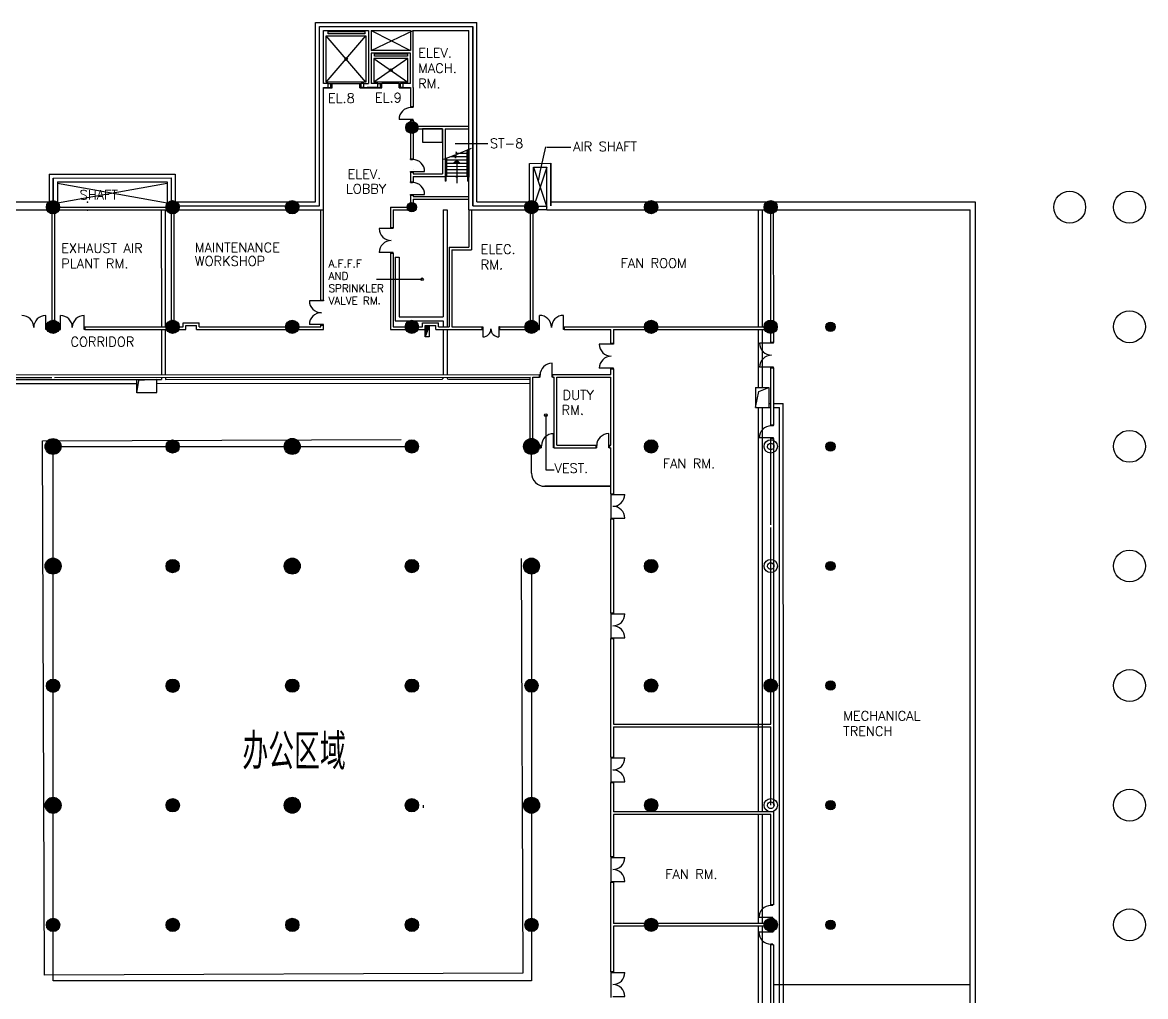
# Model space of a CAD drawing. Extents: x 3835738 to 4446688, y -234172 to 94826.
# Drawn here: x 4316685 to 4401191, y 9829 to 83120 of the extents above; entities that cross this region are included whole.
import ezdxf
from ezdxf.enums import TextEntityAlignment as Align

# ---------------------------------------------------------------- set-up
doc = ezdxf.new("R2010")
doc.units = 0
doc.header["$LTSCALE"] = 1000
doc.header["$MEASUREMENT"] = 0
doc.layers.add('e-填充', color=8, linetype='Continuous')
doc.layers.add('原有地下室', color=160, linetype='Continuous')
doc.styles.add('ROMANS', font='romans__.ttf', dxfattribs={"height": 0.2})
doc.styles.get("Standard").update_dxf_attribs({"font": 'gbenor.shx', "bigfont": 'gbcbig.shx'})

# ---------------------------------------------------------------- blocks, each defined once
blk = doc.blocks.new('A$C0789794C')
at = {"layer": 'e-填充'}
for p, q in [((199750, 43900), (211900, 43900)), ((199750, 30400), (199750, 43900)), ((200050, 30100), (200050, 43600)), ((200050, 43600), (211600, 43600)), ((200050, 30100), (200050, 43600)), ((200050, 43600), (211600, 43600)), ((200350, 43300), (203750, 43300)), ((200350, 39300), (200350, 43300)), ((200696, 43224), (203454, 43224)), ((200696, 43053), (200696, 43224)), ((203454, 43224), (203454, 43053)), ((203750, 43300), (203750, 39300)), ((203950, 43300), (203950, 41800)), ((203950, 43300), (206900, 43300)), ((203950, 41800), (207100, 43300)), ((203950, 43300), (206900, 41800)), ((206900, 43300), (206900, 41800)), ((207100, 43300), (211300, 43300)), ((207100, 39000), (207100, 43300)), ((211300, 29800), (211300, 43300)), ((211600, 30100), (211600, 43600)), ((211600, 43600), (211600, 30100)), ((211900, 30400), (211900, 43900)), ((200550, 39400), (203550, 42900)), ((203550, 39400), (200550, 42900)), ((200550, 39400), (200550, 42900)), ((200550, 42900), (203550, 42900)), ((203454, 43053), (200696, 43053)), ((203550, 42900), (203550, 39400)), ((206900, 41800), (203950, 41800)), ((203950, 41600), (203950, 39300)), ((206900, 41600), (203950, 41600)), ((204189, 41357), (204189, 41528)), ((204189, 41528), (206674, 41528)), ((206674, 41528), (206674, 41357)), ((206900, 39300), (206900, 41600)), ((204150, 41200), (206700, 39400)), ((206700, 41200), (204150, 39400)), ((204150, 41200), (204150, 39400)), ((206700, 41200), (204150, 41200)), ((206674, 41357), (204189, 41357)), ((206700, 39400), (206700, 41200)), ((200700, 39300), (200350, 39300)), ((200350, 39000), (200700, 39000)), ((200350, 29800), (200350, 39000)), ((200350, 38980), (200900, 38980)), ((203550, 39400), (200550, 39400)), ((200700, 39000), (200700, 39300)), ((200700, 39300), (200900, 39300)), ((200700, 39000), (200900, 39000)), ((200900, 38980), (200900, 39300)), ((200900, 39300), (201000, 39300)), ((200900, 38980), (201000, 38980)), ((201000, 39300), (203100, 39300)), ((201000, 38980), (201000, 39300)), ((203100, 38979), (203100, 39299)), ((203100, 39299), (203200, 39299)), ((203100, 38979), (203200, 38979)), ((203400, 39300), (203200, 39300)), ((203200, 38979), (203200, 39299)), ((203400, 39000), (203200, 39000)), ((203200, 38980), (204650, 38980)), ((203400, 39300), (203750, 39300)), ((203400, 39000), (203400, 39300)), ((203400, 39000), (204300, 39000)), ((204450, 39000), (203650, 39000)), ((204450, 39300), (203950, 39300)), ((206700, 39400), (204150, 39400)), ((204450, 39000), (204450, 39300)), ((204450, 39300), (204650, 39300)), ((204450, 39000), (204650, 39000)), ((204650, 38980), (204650, 39300)), ((204650, 39300), (204750, 39300)), ((204650, 38980), (204750, 38980)), ((206050, 39300), (204750, 39300)), ((204750, 38980), (204750, 39300)), ((206050, 38980), (206050, 39300)), ((206050, 39300), (206150, 39300)), ((206050, 38980), (206150, 38980)), ((206350, 39300), (206150, 39300)), ((206150, 38980), (206150, 39300)), ((206350, 39000), (206150, 39000)), ((206350, 39000), (206150, 39000)), ((206150, 38980), (206900, 38980)), ((206850, 39300), (206350, 39300)), ((206350, 39000), (206350, 39300)), ((206350, 39000), (206350, 39300)), ((206900, 39300), (206350, 39300)), ((206350, 39000), (206900, 39000)), ((206900, 39000), (206900, 37550)), ((207100, 39000), (207100, 37550)), ((206900, 37550), (207100, 37550)), ((207100, 37552), (206940, 37552)), ((206940, 37502), (206940, 37552)), ((207100, 37502), (206940, 37502)), ((207100, 37502), (207100, 37552)), ((206940, 36600), (206038, 36600)), ((206900, 36550), (206900, 33630)), ((206900, 36550), (207100, 36550)), ((207100, 36600), (206940, 36600)), ((206940, 36550), (206940, 36600)), ((207100, 36550), (206940, 36550)), ((207100, 36550), (207100, 36600)), ((207100, 36550), (207100, 33630)), ((206900, 36260), (207100, 36260)), ((206900, 36100), (211300, 36100)), ((207100, 36260), (207100, 36095)), ((207100, 36260), (207100, 36095)), ((207100, 35900), (209300, 35900)), ((209300, 35900), (207800, 35900)), ((207800, 35900), (207800, 34900)), ((209300, 35900), (209300, 32500)), ((209300, 34900), (209300, 35900)), ((209500, 35900), (209500, 32300)), ((209500, 35900), (211300, 35900)), ((207800, 34900), (209300, 34900)), ((210248, 34804), (212709, 34804)), ((210240, 33913), (209385, 33587)), ((210295, 33680), (210240, 33913)), ((210328, 34157), (210295, 33680)), ((211200, 34050), (210321, 34050)), ((210398, 33970), (210328, 34157)), ((211461, 34415), (210398, 33970)), ((211150, 34285), (211150, 32300)), ((211200, 34306), (211200, 31950)), ((211250, 34327), (211250, 31950)), ((211300, 34348), (211300, 32249)), ((211350, 34300), (211300, 34300)), ((211350, 34050), (211300, 34050)), ((216690, 32749), (217082, 34535)), ((217161, 34507), (218959, 34507)), ((206900, 33632), (207060, 33632)), ((206900, 33582), (206900, 33632)), ((206900, 33630), (207100, 33630)), ((206900, 33582), (207060, 33582)), ((207060, 33582), (207060, 33632)), ((209500, 33631), (209500, 31950)), ((209550, 33650), (209550, 31950)), ((211200, 33550), (209550, 33550)), ((211200, 33300), (209550, 33300)), ((211200, 33050), (209550, 33050)), ((209600, 33669), (209600, 32300)), ((211200, 33800), (209943, 33800)), ((210375, 33550), (210163, 33338)), ((210163, 33338), (210216, 33285)), ((210375, 33444), (210216, 33285)), ((210375, 33550), (210375, 31800)), ((210375, 33550), (210587, 33338)), ((210375, 33444), (210534, 33285)), ((210587, 33338), (210534, 33285)), ((211350, 33800), (211300, 33800)), ((211350, 33550), (211300, 33550)), ((211350, 33300), (211300, 33300)), ((215850, 30400), (215850, 33300)), ((215850, 33300), (217450, 33300)), ((215850, 30100), (215850, 33300)), ((215850, 33300), (217450, 33300)), ((215850, 30100), (215850, 33000)), ((216150, 29800), (216150, 33000)), ((216150, 33000), (217150, 33000)), ((216150, 33000), (217150, 30000)), ((217150, 33000), (216150, 30000)), ((217150, 29800), (217150, 33000)), ((217450, 30400), (217450, 33300)), ((217450, 33300), (217450, 30100)), ((217450, 30100), (217450, 33000)), ((179718, 32500), (179718, 30400)), ((179718, 32500), (189200, 32500)), ((180018, 32200), (180018, 30100)), ((180018, 32200), (188900, 32200)), ((180018, 30100), (180018, 32200)), ((180018, 32200), (188900, 32200)), ((188900, 32200), (188892, 30100)), ((188900, 32200), (188900, 30100)), ((189200, 32500), (189200, 30400)), ((206900, 32680), (207060, 32680)), ((206900, 32630), (206900, 32680)), ((206900, 32630), (207100, 32630)), ((206900, 32630), (206900, 31900)), ((206900, 32630), (207060, 32630)), ((207060, 32630), (207060, 32680)), ((207060, 32680), (207962, 32680)), ((207100, 32800), (207100, 32800)), ((207100, 32630), (207100, 32500)), ((207100, 32500), (209300, 32500)), ((207100, 32300), (207100, 31900)), ((207100, 32300), (209500, 32300)), ((211200, 32800), (209550, 32800)), ((211200, 32550), (209550, 32550)), ((211250, 32300), (209550, 32300)), ((211225, 32305), (211225, 32305)), ((211300, 32550), (211250, 32550)), ((216520, 31973), (216690, 32749)), ((180343, 31900), (180343, 29800)), ((180343, 31900), (188600, 31900)), ((180343, 31800), (188600, 30321)), ((188600, 31778), (180343, 30300)), ((188600, 31900), (188600, 29800)), ((206900, 31902), (207060, 31902)), ((206900, 31852), (206900, 31902)), ((206900, 31900), (207100, 31900)), ((206900, 31852), (207060, 31852)), ((207060, 31852), (207060, 31902)), ((209550, 31950), (209500, 31950)), ((211250, 31950), (211200, 31950)), ((206900, 30950), (207060, 30950)), ((206900, 30900), (206900, 30950)), ((206900, 30900), (207100, 30900)), ((206900, 30900), (206900, 30000)), ((206900, 30900), (207060, 30900)), ((207060, 30900), (207060, 30950)), ((207060, 30950), (207962, 30950)), ((207100, 30900), (207100, 30800)), ((207100, 30800), (211300, 30800)), ((207100, 30600), (211300, 30600)), ((207100, 30600), (207100, 30000)), ((153000, 30400), (179718, 30400)), ((153000, 29800), (180343, 29800)), ((179900, 30000), (179900, 21184)), ((180100, 30000), (180100, 21184)), ((180100, 29800), (188900, 29800)), ((180318, 30000), (188825, 30000)), ((188150, 29800), (188150, 21000)), ((188450, 29800), (188450, 21000)), ((188600, 29800), (200350, 29800)), ((188892, 30100), (200050, 30100)), ((188900, 30100), (200050, 30100)), ((188900, 30000), (188900, 21184)), ((189100, 30000), (189100, 21184)), ((189200, 30400), (199750, 30400)), ((200150, 23015), (200150, 29800)), ((200350, 23015), (200350, 29800)), ((205400, 30000), (205400, 28440)), ((205400, 30000), (207000, 30000)), ((205600, 29800), (205600, 28440)), ((205600, 29800), (207000, 29800)), ((209350, 29800), (209350, 21750)), ((209350, 29800), (209650, 29800)), ((209650, 29800), (209650, 21000)), ((211300, 29800), (216150, 29800)), ((211300, 29800), (211300, 27000)), ((211500, 29800), (211500, 26800)), ((211600, 30100), (215850, 30100)), ((211600, 30100), (215850, 30100)), ((211900, 30400), (215850, 30400)), ((215900, 29600), (215900, 21012)), ((216101, 29600), (216101, 21012)), ((217150, 30050), (216150, 30050)), ((217150, 29800), (216150, 29800)), ((217150, 29800), (249000, 29800)), ((217450, 30400), (249400, 30400)), ((233050, 29800), (233050, 21012)), ((233350, 29800), (233350, 21012)), ((234000, 19810), (234000, 29600)), ((234225, 19810), (234225, 30000)), ((249000, -15000), (249000, 29800)), ((249400, -15000), (249400, 30375)), ((205440, 28390), (204543, 28390)), ((205400, 28440), (205600, 28440)), ((205440, 28390), (205440, 28440)), ((205600, 28440), (205440, 28440)), ((205600, 28390), (205440, 28390)), ((205600, 28390), (205600, 28440)), ((205440, 26590), (204543, 26590)), ((205400, 26540), (205600, 26540)), ((205400, 26540), (205400, 20800)), ((205600, 26590), (205440, 26590)), ((205440, 26540), (205440, 26590)), ((205600, 26540), (205440, 26540)), ((205600, 26540), (205600, 26590)), ((205600, 26540), (205600, 21000)), ((205750, 26233), (205750, 21450)), ((205750, 26233), (206050, 26233)), ((206050, 26233), (206050, 21750)), ((209800, 27000), (209800, 21000)), ((209800, 27000), (211300, 27000)), ((210001, 26800), (210001, 21000)), ((210001, 26800), (211500, 26800)), ((204349, 24576), (207765, 24576)), ((200190, 22965), (199290, 22965)), ((200150, 23015), (200350, 23015)), ((179450, 20960), (179450, 21860)), ((180550, 20960), (180550, 21860)), ((182350, 20960), (182350, 21860)), ((189800, 21000), (189800, 21300)), ((189800, 21300), (191000, 21300)), ((191000, 21000), (191000, 21300)), ((200190, 21165), (199290, 21165)), ((205750, 21450), (209350, 21450)), ((206050, 21750), (209350, 21750)), ((207800, 21000), (207800, 21300)), ((207800, 21300), (209000, 21300)), ((209000, 21000), (209000, 21300)), ((209350, 21450), (209350, 21000)), ((216606, 20960), (216606, 21860)), ((218406, 20960), (218406, 21860)), ((179500, 21000), (179500, 20800)), ((179500, 21000), (180500, 21000)), ((179500, 20800), (180500, 20800)), ((180500, 21000), (180500, 20800)), ((182400, 21000), (189800, 21000)), ((182400, 21000), (182400, 20800)), ((182400, 20800), (190000, 20800)), ((188150, 20800), (188150, 17400)), ((188450, 20800), (188450, 17400)), ((190000, 20800), (190000, 21100)), ((190000, 21100), (190800, 21100)), ((190800, 20800), (190800, 21100)), ((190800, 20800), (200350, 20800)), ((191000, 21000), (200150, 21000)), ((200150, 21000), (200150, 21115)), ((200150, 21115), (200350, 21115)), ((200350, 20800), (200350, 21115)), ((205400, 20800), (208000, 20800)), ((205600, 21000), (207800, 21000)), ((208000, 20800), (208000, 21100)), ((208000, 21100), (208800, 21100)), ((208300, 21050), (208000, 20250)), ((208000, 20250), (208000, 21050)), ((208000, 21050), (208300, 21050)), ((208300, 21050), (208300, 20250)), ((208800, 20800), (208800, 21100)), ((208800, 20800), (212301, 20800)), ((209000, 21000), (209800, 21000)), ((209350, 20800), (209350, 17400)), ((209650, 20800), (209650, 17400)), ((210001, 21000), (212301, 21000)), ((212301, 21000), (212301, 20800)), ((212301, 20840), (212301, 21000)), ((212301, 21000), (212351, 21000)), ((212351, 20840), (212301, 20840)), ((212351, 21000), (212351, 20840)), ((212351, 20840), (212351, 20240)), ((213551, 21000), (213551, 20840)), ((213601, 21000), (213551, 21000)), ((213551, 20840), (213601, 20840)), ((213551, 20840), (213551, 20240)), ((213601, 21000), (213601, 20800)), ((213601, 21000), (216556, 21000)), ((213601, 20840), (213601, 21000)), ((213601, 20800), (216556, 20800)), ((216556, 21000), (216556, 20800)), ((218456, 21000), (218456, 20800)), ((218456, 21000), (234000, 21000)), ((218456, 20800), (221965, 20800)), ((221965, 19740), (221965, 20800)), ((222165, 20800), (222165, 19740)), ((222165, 20800), (234000, 20800)), ((233050, 20800), (233050, 16437)), ((233350, 20800), (233350, 16437)), ((208300, 20250), (208000, 20250)), ((222005, 19690), (221105, 19690)), ((222165, 19740), (221965, 19740)), ((234063, 19760), (233166, 19760)), ((234000, 19810), (234225, 19810)), ((234063, 19760), (234063, 19810)), ((234223, 19810), (234063, 19810)), ((234223, 19760), (234063, 19760)), ((234223, 19760), (234223, 19810)), ((217550, 17359), (217550, 18261)), ((222005, 17890), (221105, 17890)), ((222165, 17840), (221965, 17840)), ((221965, 17399), (221965, 17840)), ((222165, 17840), (222165, 12000)), ((234063, 17960), (233166, 17960)), ((234000, 17910), (234225, 17910)), ((234000, 16787), (234000, 17910)), ((234000, 13600), (234000, 17910)), ((234223, 17960), (234063, 17960)), ((234063, 17910), (234063, 17960)), ((234223, 17910), (234063, 17910)), ((234223, 17910), (234223, 17960)), ((234225, 13600), (234225, 17910)), ((153000, 17400), (216594, 17400)), ((161900, 17199), (179900, 17199)), ((161900, 17049), (180000, 17049)), ((180000, 17049), (188150, 17049)), ((180100, 17199), (215900, 17199)), ((186427, 16965), (186289, 16040)), ((186300, 16049), (186300, 17049)), ((187800, 17049), (186427, 16965)), ((187800, 16049), (187800, 17049)), ((188150, 17199), (188150, 17049)), ((188450, 17199), (188450, 17049)), ((188450, 17049), (209250, 17049)), ((209350, 17199), (209350, 17149)), ((209650, 17199), (209650, 17149)), ((209750, 17049), (215900, 17049)), ((215900, 12000), (215900, 17199)), ((216100, 12100), (216100, 17199)), ((216100, 17199), (216594, 17199)), ((216594, 17199), (216594, 17400)), ((216598, 17199), (216598, 17359)), ((216648, 17359), (216598, 17359)), ((216648, 17199), (216598, 17199)), ((216648, 17199), (216648, 17359)), ((217550, 17199), (217550, 17359)), ((217600, 17359), (217550, 17359)), ((217600, 17199), (217550, 17199)), ((217600, 17399), (221965, 17399)), ((217600, 17199), (217600, 17399)), ((217600, 17199), (217600, 17359)), ((217600, 17199), (217700, 17199)), ((217700, 11900), (217700, 17199)), ((217900, 12100), (217900, 17199)), ((217900, 17199), (221965, 17199)), ((221965, 12100), (221965, 17199)), ((161900, 16749), (180000, 16749)), ((180000, 16749), (186300, 16749)), ((187800, 16749), (215900, 16749)), ((222165, 16587), (222165, 8444)), ((232850, 16437), (233850, 16437)), ((232850, 16437), (232850, 14937)), ((232850, 14937), (233102, 16142)), ((233050, 16587), (233050, 16437)), ((233102, 16142), (233850, 16437)), ((233350, 16587), (233350, 16437)), ((233850, 16437), (233850, 14937)), ((186300, 16049), (187800, 16049)), ((233850, 15237), (234000, 15237)), ((234225, 15237), (234950, 15237)), ((234950, -15000), (234950, 15237)), ((232850, 14937), (234000, 14937)), ((233050, 14937), (233050, -15000)), ((233350, 14937), (233350, -15000)), ((234225, 14937), (234650, 14937)), ((234650, -15000), (234650, 14937)), ((217084, 14354), (217084, 10230)), ((234000, 13600), (234225, 13600)), ((234200, 13602), (234040, 13602)), ((234040, 13552), (234040, 13602)), ((234200, 13552), (234040, 13552)), ((234200, 13552), (234200, 13602)), ((217654, 12056), (217654, 12958)), ((221811, 12060), (221811, 12962)), ((180000, 12000), (207000, 12000)), ((180000, -28200), (180000, 12000)), ((216000, 10000), (216000, 12000)), ((216000, 11900), (216696, 11900)), ((216100, 12100), (216696, 12100)), ((216664, 11900), (216664, 12100)), ((216696, 11900), (216696, 12100)), ((216702, 11896), (216702, 12056)), ((216752, 12056), (216702, 12056)), ((216752, 11896), (216702, 11896)), ((216752, 11896), (216752, 12056)), ((217654, 11896), (217654, 12056)), ((217704, 12056), (217654, 12056)), ((217704, 11896), (217654, 11896)), ((217700, 11900), (220865, 11900)), ((217704, 11896), (217704, 12056)), ((217900, 12100), (220865, 12100)), ((220859, 11900), (220859, 12060)), ((220909, 12060), (220859, 12060)), ((220909, 11900), (220859, 11900)), ((220865, 12100), (220865, 11900)), ((220909, 11900), (220909, 12060)), ((221811, 11900), (221811, 12060)), ((221861, 12060), (221811, 12060)), ((221861, 11900), (221811, 11900)), ((221861, 11900), (221861, 12060)), ((221865, 12100), (221865, 11900)), ((221865, 12100), (221965, 12100)), ((221865, 11900), (221965, 11900)), ((221965, 8444), (221965, 11900)), ((222165, 12000), (222165, 8444)), ((234040, 12650), (233138, 12650)), ((234000, 6100), (234000, 12600)), ((234000, 12500), (234000, 12600)), ((234000, 12600), (234225, 12600)), ((234200, 12650), (234040, 12650)), ((234040, 12600), (234040, 12650)), ((234200, 12600), (234040, 12600)), ((234200, 12600), (234200, 12650)), ((234225, -15000), (234225, 12600)), ((217084, 10230), (217704, 10230)), ((217000, 9000), (222000, 9000)), ((222000, 9000), (217000, 9000)), ((221965, 8444), (222165, 8444)), ((221965, 8444), (221965, 8394)), ((221965, 8444), (222125, 8444)), ((221965, 8394), (221965, 6544)), ((221965, 8394), (222125, 8394)), ((222125, 8444), (222125, 8394)), ((222125, 8394), (223022, 8394)), ((221965, 6594), (222125, 6594)), ((221965, 6594), (221965, 6544)), ((221965, -556), (221965, 6544)), ((221965, 6544), (222165, 6544)), ((221965, 6544), (222125, 6544)), ((222125, 6594), (222125, 6544)), ((222125, 6594), (223022, 6594)), ((222165, 6544), (222165, -556)), ((222165, 6544), (222165, 6100)), ((234000, -8900), (234000, 5900)), ((216000, 3000), (216000, -28200)), ((221965, -545), (221965, -2466)), ((222165, -556), (221965, -556)), ((221965, -556), (221965, -606)), ((221965, -556), (222125, -556)), ((221965, -606), (222125, -606)), ((222125, -556), (222125, -606)), ((222125, -606), (223022, -606)), ((221965, -2406), (222125, -2406)), ((221965, -2406), (221965, -2456)), ((222165, -2456), (221965, -2456)), ((221965, -11393), (221965, -2456)), ((221965, -2456), (222125, -2456)), ((222125, -2406), (222125, -2456)), ((222125, -2406), (223022, -2406)), ((222165, -2456), (222165, -8900)), ((222165, -8900), (234000, -8900)), ((222165, -9100), (234000, -9100)), ((222165, -9100), (222165, -11393)), ((234000, -15000), (234000, -9100)), ((221965, -11356), (221965, -13307)), ((221965, -11393), (222165, -11393)), ((221965, -11393), (221965, -11443)), ((221965, -11393), (222125, -11393)), ((221965, -11443), (222125, -11443)), ((222125, -11393), (222125, -11443)), ((222125, -11443), (223022, -11443)), ((221965, -13243), (222125, -13243)), ((221965, -13243), (221965, -13293)), ((221965, -15000), (221965, -13293)), ((221965, -13293), (222165, -13293)), ((221965, -13293), (222125, -13293)), ((222125, -13243), (222125, -13293)), ((222125, -13243), (223022, -13243)), ((222165, -13293), (222165, -15000)), ((207850, -14988), (207850, -15200)), ((207850, -14988), (207850, -15200)), ((207850, -14988), (207850, -15200)), ((221965, -18800), (221965, -15000)), ((221965, -18883), (221965, -15000)), ((222165, -15000), (222165, -15500)), ((222165, -15000), (222165, -15500)), ((233050, -15000), (233050, -15500)), ((233350, -15000), (233350, -15500)), ((234650, -71200), (234650, -15000)), ((234950, -71200), (234950, -15000)), ((249000, -36300), (249000, -15000)), ((249400, -35900), (249400, -15000)), ((234225, -15500), (222165, -15500)), ((234225, -15500), (222165, -15500)), ((222165, -15700), (222165, -18800)), ((234000, -15700), (222165, -15700)), ((222165, -15700), (222165, -18883)), ((234000, -15700), (222165, -15700)), ((233050, -15700), (233050, -23900)), ((233350, -15700), (233350, -23900)), ((234000, -22500), (234000, -15700)), ((234225, -22500), (234225, -15500)), ((221965, -18853), (221965, -20800)), ((222165, -18883), (221965, -18883)), ((221965, -18883), (221965, -18933)), ((221965, -18883), (222125, -18883)), ((221965, -18933), (222125, -18933)), ((222125, -18883), (222125, -18933)), ((222125, -18933), (223022, -18933)), ((221965, -20733), (222125, -20733)), ((221965, -20733), (221965, -20783)), ((221965, -27542), (221965, -20783)), ((222165, -20783), (221965, -20783)), ((221965, -20783), (222125, -20783)), ((221965, -27500), (221965, -20800)), ((222165, -20800), (221965, -20800)), ((222125, -20733), (222125, -20783)), ((222125, -20733), (223022, -20733)), ((222165, -20783), (222165, -23900)), ((222165, -20800), (222165, -23900)), ((234160, -22498), (234000, -22498)), ((234000, -22548), (234000, -22498)), ((234160, -22548), (234000, -22548)), ((234160, -22548), (234160, -22498)), ((234000, -23450), (233098, -23450)), ((234160, -23450), (234000, -23450)), ((234000, -23500), (234000, -23450)), ((234000, -24500), (234000, -23500)), ((234160, -23500), (234000, -23500)), ((234160, -23500), (234160, -23450)), ((234225, -24500), (234225, -23500)), ((233800, -23900), (222165, -23900)), ((233800, -23900), (222165, -23900)), ((222165, -24100), (222165, -27500)), ((233800, -24100), (222165, -24100)), ((222165, -24100), (222165, -27542)), ((233800, -24100), (222165, -24100)), ((233050, -24100), (233050, -32900)), ((233350, -24100), (233350, -32900)), ((234160, -24500), (234000, -24500)), ((234000, -24500), (234000, -24550)), ((234160, -24500), (234160, -24550)), ((234000, -24550), (233098, -24550)), ((234160, -24550), (234000, -24550)), ((234160, -25452), (234000, -25452)), ((234000, -25452), (234000, -25502)), ((234000, -55801), (234000, -25500)), ((234160, -25502), (234000, -25502)), ((234160, -25452), (234160, -25502)), ((234225, -55801), (234225, -25500)), ((221965, -27531), (221965, -29455)), ((222165, -27542), (221965, -27542)), ((221965, -27542), (221965, -27592)), ((221965, -27542), (222125, -27542)), ((221965, -27592), (222125, -27592)), ((222125, -27542), (222125, -27592)), ((222125, -27592), (223022, -27592)), ((216000, -28200), (180000, -28200)), ((234262, -28500), (249000, -28500)), ((222125, -29392), (223022, -29392))]:
    blk.add_line(p, q, dxfattribs=at)
for points, const_width in [([(206778, 36000, 1), (207222, 36000, 1)], 444), ([(179754, 30000, 1), (180246, 30000, 1)], 491), ([(188750, 30000, 1), (189250, 30000, 1)], 500), ([(197754, 30000, 1), (198246, 30000, 1)], 491), ([(215754, 30000, 1), (216246, 30000, 1)], 491), ([(224750, 30000, 1), (225250, 30000, 1)], 500), ([(233754, 30000, 1), (234246, 30000, 1)], 491), ([(206825, 30000, 1), (207175, 30000, 1)], 350), ([(179750, 21000, 1), (180250, 21000, 1)], 500), ([(179750, 21000, 1), (180250, 21000, 1)], 500), ([(188750, 21000, 1), (189250, 21000, 1)], 500), ([(188750, 21000, 1), (189250, 21000, 1)], 500), ([(197750, 21000, 1), (198250, 21000, 1)], 500), ([(197750, 21000, 1), (198250, 21000, 1)], 500), ([(206750, 21000, 1), (207250, 21000, 1)], 500), ([(206750, 21000, 1), (207250, 21000, 1)], 500), ([(215750, 21000, 1), (216250, 21000, 1)], 500), ([(215750, 21000, 1), (216250, 21000, 1)], 500), ([(224750, 21000, 1), (225250, 21000, 1)], 500), ([(224750, 21000, 1), (225250, 21000, 1)], 500), ([(234250, 21000, -1), (233750, 21000, -1)], 500), ([(238325, 21000, 1), (238675, 21000, 1)], 350), ([(179706, 12000, 1), (180294, 12000, 1)], 588), ([(188750, 12000, 1), (189250, 12000, 1)], 500), ([(188750, 12000, 1), (189250, 12000, 1)], 500), ([(197706, 12000, 1), (198294, 12000, 1)], 588), ([(206750, 12000, 1), (207250, 12000, 1)], 500), ([(206750, 12000, 1), (207250, 12000, 1)], 500), ([(215706, 12000, 1), (216294, 12000, 1)], 588), ([(224750, 12000, 1), (225250, 12000, 1)], 500), ([(224750, 12000, 1), (225250, 12000, 1)], 500), ([(238325, 12000, 1), (238675, 12000, 1)], 350), ([(179706, 3000, 1), (180294, 3000, 1)], 588), ([(188750, 3000, 1), (189250, 3000, 1)], 500), ([(188750, 3000, 1), (189250, 3000, 1)], 500), ([(197706, 3000, 1), (198294, 3000, 1)], 588), ([(206750, 3000, 1), (207250, 3000, 1)], 500), ([(206750, 3000, 1), (207250, 3000, 1)], 500), ([(215706, 3000, 1), (216294, 3000, 1)], 588), ([(224750, 3000, 1), (225250, 3000, 1)], 500), ([(224750, 3000, 1), (225250, 3000, 1)], 500), ([(238325, 3000, 1), (238675, 3000, 1)], 350), ([(179750, -6000, 1), (180250, -6000, 1)], 500), ([(179750, -6000, 1), (180250, -6000, 1)], 500), ([(188750, -6000, 1), (189250, -6000, 1)], 500), ([(188750, -6000, 1), (189250, -6000, 1)], 500), ([(197750, -6000, 1), (198250, -6000, 1)], 500), ([(197750, -6000, 1), (198250, -6000, 1)], 500), ([(206750, -6000, 1), (207250, -6000, 1)], 500), ([(206750, -6000, 1), (207250, -6000, 1)], 500), ([(215750, -6000, 1), (216250, -6000, 1)], 500), ([(215750, -6000, 1), (216250, -6000, 1)], 500), ([(224750, -6000, 1), (225250, -6000, 1)], 500), ([(224750, -6000, 1), (225250, -6000, 1)], 500), ([(234250, -6000, -1), (233750, -6000, -1)], 500), ([(234250, -6000, -1), (233750, -6000, -1)], 500), ([(238325, -6000, 1), (238675, -6000, 1)], 350), ([(179706, -15000, 1), (180294, -15000, 1)], 588), ([(179706, -15000, 1), (180294, -15000, 1)], 588), ([(179706, -15000, 1), (180294, -15000, 1)], 588), ([(188750, -15000, 1), (189250, -15000, 1)], 500), ([(188750, -15000, 1), (189250, -15000, 1)], 500), ([(188750, -15000, 1), (189250, -15000, 1)], 500), ([(188750, -15000, 1), (189250, -15000, 1)], 500), ([(188750, -15000, 1), (189250, -15000, 1)], 500), ([(188750, -15000, 1), (189250, -15000, 1)], 500), ([(197706, -15000, 1), (198294, -15000, 1)], 588), ([(197706, -15000, 1), (198294, -15000, 1)], 588), ([(197706, -15000, 1), (198294, -15000, 1)], 588), ([(206750, -15000, 1), (207250, -15000, 1)], 500), ([(206750, -15000, 1), (207250, -15000, 1)], 500), ([(206750, -15000, 1), (207250, -15000, 1)], 500), ([(206750, -15000, 1), (207250, -15000, 1)], 500), ([(206750, -15000, 1), (207250, -15000, 1)], 500), ([(206750, -15000, 1), (207250, -15000, 1)], 500), ([(215706, -15000, 1), (216294, -15000, 1)], 588), ([(215706, -15000, 1), (216294, -15000, 1)], 588), ([(215706, -15000, 1), (216294, -15000, 1)], 588), ([(224750, -15000, 1), (225250, -15000, 1)], 500), ([(224750, -15000, 1), (225250, -15000, 1)], 500), ([(224750, -15000, 1), (225250, -15000, 1)], 500), ([(224750, -15000, 1), (225250, -15000, 1)], 500), ([(224750, -15000, 1), (225250, -15000, 1)], 500), ([(224750, -15000, 1), (225250, -15000, 1)], 500), ([(238325, -15000, 1), (238675, -15000, 1)], 350), ([(238325, -15000, 1), (238675, -15000, 1)], 350), ([(238325, -15000, 1), (238675, -15000, 1)], 350), ([(179750, -24000, 1), (180250, -24000, 1)], 500), ([(179750, -24000, 1), (180250, -24000, 1)], 500), ([(179750, -24000, 1), (180250, -24000, 1)], 500), ([(179750, -24000, 1), (180250, -24000, 1)], 500), ([(188750, -24000, 1), (189250, -24000, 1)], 500), ([(188750, -24000, 1), (189250, -24000, 1)], 500), ([(188750, -24000, 1), (189250, -24000, 1)], 500), ([(188750, -24000, 1), (189250, -24000, 1)], 500), ([(197750, -24000, 1), (198250, -24000, 1)], 500), ([(197750, -24000, 1), (198250, -24000, 1)], 500), ([(197750, -24000, 1), (198250, -24000, 1)], 500), ([(197750, -24000, 1), (198250, -24000, 1)], 500), ([(206750, -24000, 1), (207250, -24000, 1)], 500), ([(206750, -24000, 1), (207250, -24000, 1)], 500), ([(206750, -24000, 1), (207250, -24000, 1)], 500), ([(206750, -24000, 1), (207250, -24000, 1)], 500), ([(215750, -24000, 1), (216250, -24000, 1)], 500), ([(215750, -24000, 1), (216250, -24000, 1)], 500), ([(215750, -24000, 1), (216250, -24000, 1)], 500), ([(215750, -24000, 1), (216250, -24000, 1)], 500), ([(224750, -24000, 1), (225250, -24000, 1)], 500), ([(224750, -24000, 1), (225250, -24000, 1)], 500), ([(224750, -24000, 1), (225250, -24000, 1)], 500), ([(224750, -24000, 1), (225250, -24000, 1)], 500), ([(234250, -24000, -1), (233750, -24000, -1)], 500), ([(234250, -24000, -1), (233750, -24000, -1)], 500), ([(234250, -24000, -1), (233750, -24000, -1)], 500), ([(234250, -24000, -1), (233750, -24000, -1)], 500), ([(238325, -24000, 1), (238675, -24000, 1)], 350), ([(238325, -24000, 1), (238675, -24000, 1)], 350)]:
    blk.add_lwpolyline(points, format="xyb", close=True, dxfattribs=dict(at, const_width=const_width))
for points in [[(200190, 22965), (200190, 23015), (200350, 23015), (200350, 22965), (200190, 22965)], [(200190, 21165), (200190, 21115), (200350, 21115), (200350, 21165), (200190, 21165)], [(179450, 20960), (179500, 20960), (179500, 20800), (179450, 20800), (179450, 20960)], [(180550, 20960), (180500, 20960), (180500, 20800), (180550, 20800), (180550, 20960)], [(182350, 20960), (182400, 20960), (182400, 20800), (182350, 20800), (182350, 20960)], [(216606, 20960), (216556, 20960), (216556, 20800), (216606, 20800), (216606, 20960)], [(218406, 20960), (218456, 20960), (218456, 20800), (218406, 20800), (218406, 20960)], [(222005, 19690), (222005, 19740), (222165, 19740), (222165, 19690), (222005, 19690)], [(222005, 17890), (222005, 17840), (222165, 17840), (222165, 17890), (222005, 17890)]]:
    blk.add_lwpolyline(points, dxfattribs=at)
for centre, radius in [((202050, 41150), 100), ((205425, 40300), 100), ((207000, 36000), 450), ((210375, 32300), 50), ((180000, 30000), 500), ((189000, 30000), 500), ((198000, 30000), 500), ((216000, 30000), 500), ((225000, 30000), 500), ((234000, 30000), 500), ((256500, 30000), 1200), ((261000, 30000), 1200), ((207000, 30000), 350), ((207765, 24576), 100), ((261000, 21000), 1200), ((180000, 21000), 500), ((180000, 21000), 500), ((189000, 21000), 500), ((189000, 21000), 500), ((198000, 21000), 500), ((198000, 21000), 500), ((207000, 21000), 500), ((207000, 21000), 500), ((216000, 21000), 500), ((216000, 21000), 500), ((225000, 21000), 500), ((225000, 21000), 500), ((234000, 21000), 500), ((238500, 21000), 350), ((217084, 14354), 100), ((261000, 12000), 1200), ((180000, 12000), 600), ((189000, 12000), 500), ((189000, 12000), 500), ((198000, 12000), 600), ((207000, 12000), 500), ((207000, 12000), 500), ((216000, 12000), 600), ((225000, 12000), 500), ((225000, 12000), 500), ((238500, 12000), 350), ((180000, 3000), 600), ((189000, 3000), 500), ((189000, 3000), 500), ((198000, 3000), 600), ((207000, 3000), 500), ((207000, 3000), 500), ((216000, 3000), 600), ((225000, 3000), 500), ((225000, 3000), 500), ((261000, 3000), 1200), ((238500, 3000), 350), ((261000, -6000), 1200), ((180000, -6000), 500), ((180000, -6000), 500), ((189000, -6000), 500), ((189000, -6000), 500), ((198000, -6000), 500), ((198000, -6000), 500), ((207000, -6000), 500), ((207000, -6000), 500), ((216000, -6000), 500), ((216000, -6000), 500), ((225000, -6000), 500), ((225000, -6000), 500), ((234000, -6000), 500), ((234000, -6000), 500), ((238500, -6000), 350), ((261000, -15000), 1200), ((180000, -15000), 600), ((180000, -15000), 600), ((180000, -15000), 600), ((189000, -15000), 500), ((189000, -15000), 500), ((189000, -15000), 500), ((189000, -15000), 500), ((189000, -15000), 500), ((189000, -15000), 500), ((198000, -15000), 600), ((198000, -15000), 600), ((198000, -15000), 600), ((207000, -15000), 500), ((207000, -15000), 500), ((207000, -15000), 500), ((207000, -15000), 500), ((207000, -15000), 500), ((207000, -15000), 500), ((216000, -15000), 600), ((216000, -15000), 600), ((216000, -15000), 600), ((225000, -15000), 500), ((225000, -15000), 500), ((225000, -15000), 500), ((225000, -15000), 500), ((225000, -15000), 500), ((225000, -15000), 500), ((238500, -15000), 350), ((238500, -15000), 350), ((238500, -15000), 350), ((261000, -24000), 1200), ((180000, -24000), 500), ((180000, -24000), 500), ((180000, -24000), 500), ((180000, -24000), 500), ((189000, -24000), 500), ((189000, -24000), 500), ((189000, -24000), 500), ((189000, -24000), 500), ((198000, -24000), 500), ((198000, -24000), 500), ((198000, -24000), 500), ((198000, -24000), 500), ((207000, -24000), 500), ((207000, -24000), 500), ((207000, -24000), 500), ((207000, -24000), 500), ((216000, -24000), 500), ((216000, -24000), 500), ((216000, -24000), 500), ((216000, -24000), 500), ((225000, -24000), 500), ((225000, -24000), 500), ((225000, -24000), 500), ((225000, -24000), 500), ((234000, -24000), 500), ((234000, -24000), 500), ((234000, -24000), 500), ((234000, -24000), 500), ((238500, -24000), 350), ((238500, -24000), 350)]:
    blk.add_circle(centre, radius, dxfattribs=at)
for centre, radius, start, end in [((206940, 36600), 902, 90, 180), ((207060, 32680), 902, 0, 90), ((207060, 30950), 902, 0, 90), ((205440, 28390), 897, 180, 270), ((205440, 26590), 897, 90, 180), ((200190, 22965), 900, 180, 270), ((200190, 21165), 900, 90, 180), ((177650, 20960), 900, 0, 90), ((179450, 20960), 900, 90, 180), ((180550, 20960), 900, 0, 90), ((182350, 20960), 900, 90, 180), ((216606, 20960), 900, 0, 90), ((218406, 20960), 900, 90, 180), ((212351, 20840), 600, 270, 0), ((213551, 20840), 600, 180, 270), ((222005, 19690), 900, 180, 270), ((234063, 19760), 897, 180, 270), ((222005, 17890), 900, 90, 180), ((234063, 17960), 897, 90, 180), ((217550, 17359), 902, 90, 180), ((209250, 17149), 100, 270, 0), ((209750, 17149), 100, 180, 270), ((234040, 12650), 902, 90, 180), ((217654, 12056), 902, 90, 180), ((221811, 12060), 902, 90, 180), ((217000, 10000), 1000, 180, 270), ((222125, 8394), 897, 270, 0), ((222125, 6594), 897, 0, 90), ((222125, -606), 897, 270, 0), ((222125, -2406), 897, 0, 90), ((222125, -11443), 897, 270, 0), ((222125, -13243), 897, 0, 90), ((222125, -18933), 897, 270, 0), ((222125, -20733), 897, 0, 90), ((234000, -23450), 902, 90, 180), ((234000, -24550), 902, 180, 270), ((222125, -27592), 897, 270, 0), ((222125, -29392), 897, 0, 90)]:
    blk.add_arc(centre, radius, start, end, dxfattribs=at)
at = {"layer": 'e-填充', "extrusion": (0, 0, -1)}
for centre, major_axis, start_param, end_param in [((234000, 12000), (354, 354), 3.926991, 10.210176), ((234000, 12000), (174, 174), 3.926991, 7.068583), ((234000, 12000), (174, 174), 0.785398, 3.926991), ((234000, 3000), (-354, 354), 5.497787, 11.780972), ((234000, 3000), (174, 174), 3.926991, 7.068583), ((234000, 3000), (174, 174), 0.785398, 3.926991), ((234000, -15000), (354, 354), 3.926991, 10.210176), ((234000, -15000), (354, 354), 3.926991, 10.210176), ((234000, -15000), (354, 354), 3.926991, 10.210176), ((234000, -15000), (174, 174), 3.926991, 7.068583), ((234000, -15000), (174, 174), 3.926991, 7.068583), ((234000, -15000), (174, 174), 3.926991, 7.068583), ((234000, -15000), (174, 174), 0.785398, 3.926991), ((234000, -15000), (174, 174), 0.785398, 3.926991), ((234000, -15000), (174, 174), 0.785398, 3.926991)]:
    blk.add_ellipse(centre, major_axis=major_axis, ratio=1, start_param=start_param, end_param=end_param, dxfattribs=at)
at = {"layer": 'e-填充'}
for p in [(182593, 30378), (182593, 30378), (182593, 29774)]:
    blk.add_point(p, dxfattribs=at)
blk.add_solid([(208300, 21050), (208000, 20250), (208000, 21050)], dxfattribs=at)
at = {"layer": 'e-填充', "style": 'ROMANS'}
for s, height, p in [('ELEV.', 714, (207473, 41257)), ('MACH.', 714, (207473, 40101)), ('RM.', 714, (207473, 38945)), ('EL.8', 714, (200687, 37847)), ('EL.9', 714, (204226, 37888)), ('ST-8', 714, (212877, 34446)), ('AIR SHAFT', 714, (219136, 34206)), ('ELEV.', 714, (202159, 32127)), ('SHAFT', 714, (182003, 30573)), ('LOBBY', 714, (202035, 31029)), ('EXHAUST AIR', 714, (180621, 26561)), ('MAINTENANCE', 714, (190672, 26618)), ('ELEC.', 714, (212180, 26480)), ('WORKSHOP', 714, (190672, 25593)), ('PLANT RM.', 714, (180621, 25405)), ('A.F.F.F', 571.2, (200730, 25466)), ('RM.', 714, (212180, 25324)), ('FAN ROOM', 714, (222697, 25430)), ('AND', 571.2, (200730, 24541)), ('SPRINKLER', 571.2, (200730, 23616)), ('VALVE RM.', 571.2, (200730, 22691)), ('CORRIDOR', 714, (181311, 19524)), ('FAN RM.', 714, (225875, 10356)), ('VEST.', 714, (217729, 10001)), ('MECHANICAL', 714, (239453, -8632)), ('TRENCH', 714, (239453, -9788)), ('FAN RM.', 714, (226052, -20543))]:
    blk.add_text(s, height=height, dxfattribs=at).set_placement(p)
for s, p in [('DUTY', (219518, 15510)), ('RM.', (219110, 14384))]:
    blk.add_text(s, height=714, dxfattribs=at).set_placement(p, align=Align.CENTER)
at = {"layer": 'e-填充'}
blk.add_text('办公区域', height=2700.7, rotation=359.76843, dxfattribs=at).set_placement((194241, -12292))
blk = doc.blocks.new('gyuu')
at = {"layer": '原有地下室'}
for p, q in [((2573750, 1150046), (2600750, 1150155)), ((2573912, 1109847), (2573750, 1150046)), ((2609786, 1141192), (2609912, 1109992)), ((2609912, 1109992), (2573912, 1109847))]:
    blk.add_line(p, q, dxfattribs=at)

msp = doc.modelspace()

# ---------------------------------------------------------------- block references
msp.add_blockref('gyuu', (1744432.3, -1098411))
at = {"layer": 'e-填充', "color": 160, "linetype": 'Continuous', "rotation": 0.006862675940578765}
msp.add_blockref('A$C0789794C', (4138987.7, 39194.2), dxfattribs=at)

doc.saveas('drawing.dxf')
